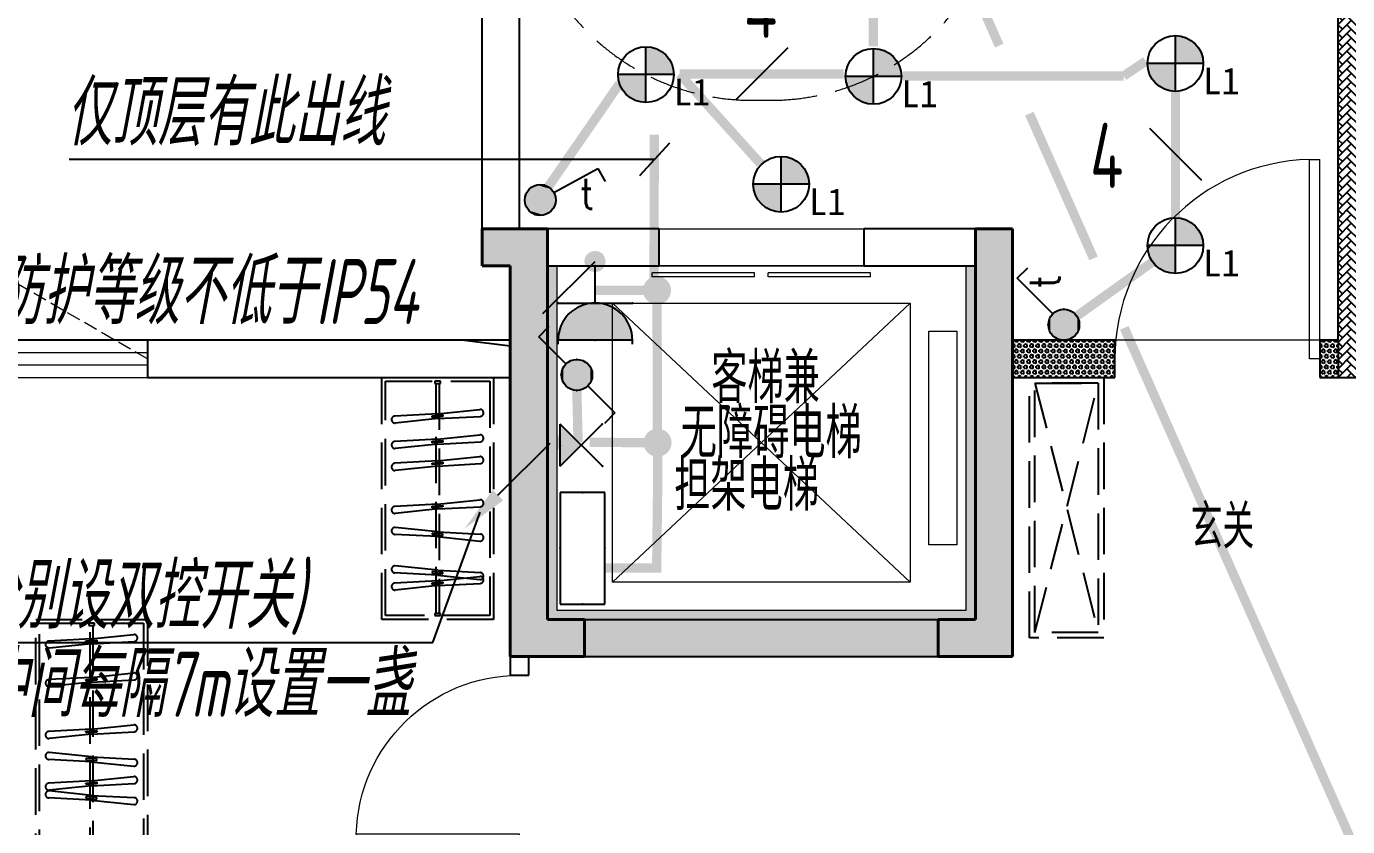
# Model space of a CAD drawing. Extents: x 3753737 to 4713801, y -857380 to 24339.
# Drawn here: x 4049463 to 4056563, y -793450 to -789149 of the extents above; entities that cross this region are included whole.
import ezdxf
from ezdxf.enums import TextEntityAlignment as Align

# ---------------------------------------------------------------- set-up
doc = ezdxf.new("R2010")
doc.units = 0
doc.header["$LTSCALE"] = 1000
doc.header["$MEASUREMENT"] = 0
doc.linetypes.add('A户型$0$DASH', pattern=[0.35, 0.25, -0.1])
doc.linetypes.add('DASH', pattern=[0.35, 0.25, -0.1])
doc.layers.get('0').update_dxf_attribs({"linetype": 'CONTINUOUS'})
for name, color, linetype in [('!!电气', 1, 'CONTINUOUS'), ('5fur', 175, 'CONTINUOUS'), ('A-标注', 1, 'CONTINUOUS'), ('DIM-照明', 7, 'CONTINUOUS'), ('E-天花灯具', 92, 'CONTINUOUS'), ('EQUIP-插座', 3, 'CONTINUOUS'), ('EQUIP-照明', 3, 'CONTINUOUS'), ('EQUIP-箱柜', 3, 'CONTINUOUS'), ('LWIRE', 4, 'CONTINUOUS'), ('TEL_TEXT', 7, 'CONTINUOUS'), ('WALL', 252, 'CONTINUOUS'), ('WIRE-动力', 7, 'CONTINUOUS'), ('WIRE-照明', 2, 'CONTINUOUS'), ('保温', 6, 'CONTINUOUS')]:
    doc.layers.add(name, color=color, linetype=linetype)
for name, color, linetype, lineweight in [('3.5方案汇报，与郭总、侯月琴确定户型_t8$0$STAIR', 2, 'CONTINUOUS', 18), ('COLUMN', 252, 'CONTINUOUS', 40), ('PUB_HATCH', 8, 'CONTINUOUS', 9), ('PUB_TEXT', 7, 'CONTINUOUS', 20), ('STAIR', 252, 'CONTINUOUS', 20), ('WINDOW', 146, 'CONTINUOUS', 20), ('填充', 251, 'CONTINUOUS', 5)]:
    doc.layers.add(name, color=color, linetype=linetype, lineweight=lineweight)
doc.styles.add('_TCH_LABEL', font='COMPLEX', dxfattribs={"bigfont": 'GBCBIG'})
doc.styles.add('_TEL_DIM', font='SIMPLEX', dxfattribs={"width": 0.8, "height": 3.5, "bigfont": 'HZTXT'})
doc.styles.add('HZTXT', font='gbeitc.shx', dxfattribs={"width": 0.8, "height": 400, "bigfont": 'hztxt.shx'})
doc.styles.get("Standard").update_dxf_attribs({"font": 'gbenor.shx', "bigfont": 'gbcbig.shx'})
doc.styles.add('黑体', font='simhei.ttf')
pattern_1 = [(90, (0, 0), (-16.49778, 1e-15), [9.525, -19.05]), (210, (0, 0), (8.24889, -14.2874966), [9.525, -19.05]), (150, (6e-16, 9.525), (-8.24889, -14.2874966), [9.525, -19.05])]

# ---------------------------------------------------------------- blocks, each defined once
blk = doc.blocks.new('dfgdfgsf')
at = {"layer": '5fur', "color": 252, "linetype": 'A户型$0$DASH'}
for p, q in [((2086566.6, -1251032.2), (2086536.6, -1251032.2)), ((2086536.6, -1251032.2), (2086536.6, -1251044.2)), ((2086536.6, -1251044.2), (2086566.6, -1251044.2)), ((2086559.1, -1251044.2), (2086559.1, -1252280.2)), ((2086566.6, -1251044.2), (2086566.6, -1251032.2)), ((2086550, -1251207.2), (2086321.1, -1251219.5)), ((2086550, -1251207.2), (2086778, -1251183.4)), ((2086552.1, -1251233.2), (2086781, -1251221)), ((2086552.1, -1251233.2), (2086324, -1251257)), ((2086550, -1251343.9), (2086321.1, -1251356.2)), ((2086552.1, -1251369.9), (2086324, -1251393.8)), ((2086550, -1251343.9), (2086777.6, -1251320.2)), ((2086552.1, -1251369.9), (2086781, -1251357.7)), ((2086550, -1251460.9), (2086778, -1251437.1)), ((2086550, -1251460.9), (2086321.1, -1251473.2)), ((2086552.1, -1251488.9), (2086324, -1251512.8)), ((2086552.3, -1251488.9), (2086781, -1251474.7)), ((2086550, -1251692.8), (2086321.1, -1251705.1)), ((2086552, -1251718.8), (2086323.9, -1251742.7)), ((2086550, -1251692.8), (2086778, -1251669)), ((2086552.1, -1251718.8), (2086781, -1251706.6)), ((2086550, -1251867.5), (2086321.1, -1251855.3)), ((2086552.1, -1251841.5), (2086324, -1251817.7)), ((2086550, -1251867.5), (2086778, -1251891.4)), ((2086552.1, -1251841.5), (2086781, -1251853.8)), ((2086550, -1252074.4), (2086321.1, -1252062.1)), ((2086552.1, -1252048.4), (2086324, -1252024.5)), ((2086550, -1252074.4), (2086778, -1252098.2)), ((2086550, -1252104.9), (2086778, -1252081.1)), ((2086552.1, -1252048.4), (2086781, -1252060.6)), ((2086550, -1252104.9), (2086321.1, -1252117.2)), ((2086552.1, -1252130.9), (2086324, -1252154.8)), ((2086552.1, -1252130.9), (2086781, -1252118.7)), ((2086566.6, -1252280.2), (2086536.6, -1252280.2)), ((2086536.6, -1252280.2), (2086536.6, -1252292.2)), ((2086536.6, -1252292.2), (2086566.6, -1252292.2)), ((2086566.6, -1252292.2), (2086566.6, -1252280.2)), ((2084706.6, -1252332.2), (2084676.6, -1252332.2)), ((2084676.6, -1252332.2), (2084676.6, -1252344.2)), ((2084676.6, -1252344.2), (2084706.6, -1252344.2)), ((2084699.1, -1252344.2), (2084699.1, -1254380.2)), ((2084706.6, -1252344.2), (2084706.6, -1252332.2)), ((2084690, -1252416.9), (2084461.1, -1252429.1)), ((2084690, -1252416.9), (2084918.1, -1252393.1)), ((2084692.1, -1252442.9), (2084921, -1252430.7)), ((2084692.1, -1252442.9), (2084464, -1252466.7)), ((2084690, -1252623.7), (2084461.1, -1252636)), ((2084692.1, -1252649.7), (2084464, -1252673.6)), ((2084690, -1252623.7), (2084918.1, -1252599.9)), ((2084692.1, -1252649.7), (2084921, -1252637.5)), ((2084690, -1252902.5), (2084461.1, -1252914.8)), ((2084692, -1252928.5), (2084463.9, -1252952.3)), ((2084690, -1252902.5), (2084918.1, -1252878.7)), ((2084692.1, -1252928.5), (2084921, -1252916.3)), ((2084690, -1253077.2), (2084461.1, -1253065)), ((2084692.1, -1253051.2), (2084464, -1253027.4)), ((2084692.1, -1253051.2), (2084921, -1253063.5)), ((2084690, -1253077.2), (2084918.1, -1253101.1)), ((2084690, -1253180.6), (2084461.1, -1253192.8)), ((2084692.1, -1253206.6), (2084464, -1253230.4)), ((2084690, -1253180.6), (2084918.1, -1253156.8)), ((2084692.1, -1253206.6), (2084921, -1253194.4)), ((2084690, -1253284.1), (2084461.1, -1253271.8)), ((2084692.1, -1253258.1), (2084464, -1253234.2)), ((2084690, -1253284.1), (2084918.1, -1253307.9)), ((2084692.1, -1253258.1), (2084921, -1253270.3))]:
    blk.add_line(p, q, dxfattribs=at)
for points in [[(2086851.6, -1252312.2), (2086251.6, -1252312.2), (2086251.6, -1251012.2), (2086851.6, -1251012.2)], [(2089731.6, -1252412.2), (2089731.6, -1251012.2), (2090131.6, -1251012.2), (2090131.6, -1252412.2)], [(2086831.6, -1252292.2), (2086271.6, -1252292.2), (2086271.6, -1251032.2), (2086831.6, -1251032.2)], [(2089761.6, -1252382.2), (2089761.6, -1251042.2), (2090101.6, -1251042.2), (2090101.6, -1252382.2)], [(2086580, -1251222.3), (2086522.1, -1251226.9), (2086521.4, -1251218.2), (2086579.3, -1251213.6)], [(2086580, -1251359), (2086522.1, -1251363.6), (2086521.4, -1251354.9), (2086579.3, -1251350.4)], [(2086580, -1251476), (2086522.1, -1251480.6), (2086521.4, -1251471.9), (2086579.3, -1251467.4)], [(2086580, -1251707.9), (2086522.1, -1251712.5), (2086521.4, -1251703.8), (2086579.3, -1251699.2)], [(2086580, -1251852.5), (2086522.1, -1251847.9), (2086521.4, -1251856.6), (2086579.3, -1251861.1)], [(2086580, -1252059.3), (2086522.1, -1252054.7), (2086521.4, -1252063.4), (2086579.3, -1252068)], [(2086580, -1252120), (2086522.1, -1252124.6), (2086521.4, -1252115.9), (2086579.3, -1252111.4)], [(2084991.6, -1254412.2), (2084391.6, -1254412.2), (2084391.6, -1252312.2), (2084991.6, -1252312.2)], [(2084971.6, -1254392.2), (2084411.6, -1254392.2), (2084411.6, -1252332.2), (2084971.6, -1252332.2)], [(2084720, -1252432), (2084662.1, -1252436.6), (2084661.5, -1252427.9), (2084719.3, -1252423.3)], [(2084720, -1252638.8), (2084662.1, -1252643.4), (2084661.5, -1252634.7), (2084719.3, -1252630.1)], [(2084720, -1252917.6), (2084662.1, -1252922.2), (2084661.5, -1252913.5), (2084719.3, -1252908.9)], [(2084720, -1253062.1), (2084662.1, -1253057.6), (2084661.5, -1253066.2), (2084719.3, -1253070.8)], [(2084720, -1253195.7), (2084662.1, -1253200.3), (2084661.5, -1253191.6), (2084719.3, -1253187)], [(2084720, -1253269), (2084662.1, -1253264.4), (2084661.5, -1253273.1), (2084719.3, -1253277.6)]]:
    blk.add_lwpolyline(points, close=True, dxfattribs=at)
for points in [[(2086544.1, -1252280.2), (2086544.1, -1251044.2)], [(2089761.6, -1252382.2), (2090101.6, -1251042.2), (2089761.6, -1251042.2), (2090101.6, -1252382.2)], [(2084684.1, -1254380.2), (2084684.1, -1252344.2)]]:
    blk.add_lwpolyline(points, dxfattribs=at)
for centre, radius, start, end in [((2086322.5, -1251238.2), 18.8, 94.51246, 274.51246), ((2086779.5, -1251202.2), 18.8, 274.51246, 94.51246), ((2086322.5, -1251375), 18.8, 94.51246, 274.51246), ((2086779.5, -1251338.9), 18.8, 274.51246, 94.51246), ((2086779.5, -1251455.9), 18.8, 274.51246, 94.51246), ((2086323.5, -1251492.9), 19.9, 97.25134, 271.62727), ((2086322.4, -1251723.9), 18.8, 94.51246, 274.51246), ((2086779.5, -1251687.8), 18.8, 274.51246, 94.51246), ((2086322.5, -1251836.5), 18.8, 85.48754, 265.48754), ((2086779.5, -1251872.6), 18.8, 265.48754, 85.48754), ((2086322.5, -1252043.3), 18.8, 85.48754, 265.48754), ((2086779.5, -1252079.4), 18.8, 265.48754, 85.48754), ((2086779.5, -1252099.9), 18.8, 274.51246, 94.51246), ((2086322.5, -1252136), 18.8, 94.51246, 274.51246), ((2084462.6, -1252447.9), 18.8, 94.51246, 274.51246), ((2084919.5, -1252411.9), 18.8, 274.51246, 94.51246), ((2084462.6, -1252654.8), 18.8, 94.51246, 274.51246), ((2084919.5, -1252618.7), 18.8, 274.51246, 94.51246), ((2084462.5, -1252933.6), 18.8, 94.51246, 274.51246), ((2084919.5, -1252897.5), 18.8, 274.51246, 94.51246), ((2084462.6, -1253046.2), 18.8, 85.48754, 265.48754), ((2084919.5, -1253082.3), 18.8, 265.48754, 85.48754), ((2084462.6, -1253211.6), 18.8, 94.51246, 274.51246), ((2084919.5, -1253175.6), 18.8, 274.51246, 94.51246), ((2084462.6, -1253253), 18.8, 85.48754, 265.48754), ((2084919.5, -1253289.1), 18.8, 265.48754, 85.48754)]:
    blk.add_arc(centre, radius, start, end, dxfattribs=at)
blk = doc.blocks.new('GDGDGRD')
at = {"layer": 'PUB_HATCH'}
for points in [[(431966.6, 293615.4), (431616.6, 293615.4), (431616.6, 293415.4), (431766.6, 293415.4), (431766.6, 291315.4), (432166.6, 291315.4), (432166.6, 291515.4), (431966.6, 291515.4)], [(434266.6, 293615.4), (434266.6, 291515.4), (434066.6, 291515.4), (434066.6, 291315.4), (434466.6, 291315.4), (434466.6, 293415.4), (434466.6, 293415.4), (434466.6, 293615.4)]]:
    blk.add_hatch(color=256, dxfattribs=at).paths.add_polyline_path(points)
at = {"layer": 'COLUMN', "color": 252}
for p, q in [((431966.6, 293615.4), (431616.6, 293615.4)), ((431616.6, 293615.4), (431616.6, 293415.4)), ((431966.6, 291515.4), (431966.6, 293615.4)), ((434266.6, 293615.4), (434266.6, 291515.4)), ((434466.6, 293615.4), (434266.6, 293615.4)), ((434466.6, 293415.4), (434466.6, 293615.4)), ((431616.6, 293415.4), (431766.6, 293415.4)), ((431766.6, 293415.4), (431766.6, 291315.4)), ((434466.6, 291315.4), (434466.6, 293415.4)), ((434466.6, 293415.4), (434466.6, 293415.4)), ((432166.6, 291515.4), (431966.6, 291515.4)), ((432166.6, 291315.4), (432166.6, 291515.4)), ((434266.6, 291515.4), (434066.6, 291515.4)), ((434066.6, 291515.4), (434066.6, 291315.4)), ((431766.6, 291315.4), (432166.6, 291315.4)), ((434066.6, 291315.4), (434466.6, 291315.4))]:
    blk.add_line(p, q, dxfattribs=at)
blk = doc.blocks.new('VXVXVXDVXDVXVDX')
at = {"layer": '保温', "linetype": 'ByBlock', "ltscale": 10}
h = blk.add_hatch(dxfattribs=at)
h.set_pattern_fill('AR-HBONE', color=251, scale=55)
h.set_pattern_definition([(45, (0, 0), (0, 47.4157523), [100.584, -33.528]), (135, (23.708, 23.708), (3e-15, 47.4157523), [100.584, -33.528])])
h.paths.add_polyline_path([(436416.6, 294915.4), (436216.6, 294915.4), (436216.6, 292815.4), (436416.6, 292815.2)])
at = {"layer": '保温', "linetype": 'Continuous', "ltscale": 10}
h = blk.add_hatch(dxfattribs=at)
h.set_pattern_fill('HEX', color=251, scale=10, angle=90, style=0)
h.set_pattern_definition(pattern_1)
h.paths.add_polyline_path([(435016.6, 292815.4), (435016.6, 293015.4), (434466.6, 293015.4), (434466.6, 292815.4)])
h = blk.add_hatch(dxfattribs=at)
h.set_pattern_fill('HEX', color=251, scale=10, angle=90, style=0)
h.set_pattern_definition(pattern_1)
h.paths.add_polyline_path([(436216.6, 292815.4), (436216.6, 293015.4), (436116.6, 293015.4), (436116.6, 292815.4)])
h = blk.add_hatch(dxfattribs=at)
h.set_pattern_fill('HEX', color=251, scale=10, angle=90, style=0)
h.set_pattern_definition(pattern_1)
h.paths.add_polyline_path([(434066.6, 291315.4), (434066.6, 291515.4), (432166.6, 291515.4), (432166.6, 291315.4)])
at = {"layer": '保温', "color": 251, "linetype": 'ByBlock', "ltscale": 10}
blk.add_line((436216.6, 293015.4), (436216.6, 292815.4), dxfattribs=at)
blk = doc.blocks.new('$DorLib2D$00000001')
for p, q in [((0.45, 0.975), (0.5, 0.975)), ((0.45, 0), (0.45, 0.975)), ((0.5, 0), (0.5, 0.975)), ((0.5, 0), (0.45, 0))]:
    blk.add_line(p, q)
at = {"lineweight": 13}
blk.add_arc((0.475, 0), 0.975, 91.46928, 180, dxfattribs=at)
blk = doc.blocks.new('$DORLIB2D$00000127')
at = {"color": 0}
for points in [[(-0.5333, 0.7949), (-0.5333, 0.6904)], [(-0.0333, 0.7949), (-0.5333, 0.7949)], [(-0.0333, 0.7949), (-0.0333, 0.6904)], [(0.5333, 0.7949), (0.0333, 0.7949)], [(0.0333, 0.7949), (0.0333, 0.6904)], [(0.5333, 0.7949), (0.5333, 0.6904)], [(-0.0333, 0.6904), (-0.5333, 0.6904)], [(0.5333, 0.6904), (0.0333, 0.6904)], [(0.5, 0.5), (-0.5, 0.5)]]:
    blk.add_lwpolyline(points, dxfattribs=at)
blk = doc.blocks.new('$WINLIB2D$00000001')
at = {"color": 0}
for points in [[(-0.5, 0.5), (-0.5, -0.5)], [(-0.5, 0.5), (0.5, 0.5)], [(0.5, -0.5), (0.5, 0.5)], [(0.5, 0.1667), (-0.5, 0.1667)], [(0.5, -0.1667), (-0.5, -0.1667)], [(-0.5, -0.5), (0.5, -0.5)]]:
    blk.add_lwpolyline(points, dxfattribs=at)
blk = doc.blocks.new('A$C100F5A36')
at = {"layer": '填充'}
h = blk.add_hatch(dxfattribs=at)
h.set_pattern_fill('隔热材料02', color=252, scale=100, style=0)
h.set_pattern_definition([(0, (-1149905.93, -622721.03), (0, 50), []), (0, (-1149905.93, -622704.364), (0, 50), []), (270, (-1149862.19, -622695.733), (50, -9e-15), [5.01775, -44.98225]), (270, (-1149899.65, -622695.733), (50, -9e-15), [5.01775, -44.98225]), (90, (-1149874.137, -622729.66), (-50, 3e-15), [5.01775, -44.98225]), (90, (-1149887.7, -622729.66), (-50, 3e-15), [5.01775, -44.98225]), (180, (-1149855.907, -622737.697), (-6e-15, -50), [50.02425, 0.02425]), (135, (-1149869.864, -622735.19), (3e-15, 49.99987405), [4.268, -66.44275]), (116.56505, (-1149822.882, -622732.17), (0.00011283, 49.99993342), [2.805, -108.9985]), (116.56505, (-1149872.882, -622732.17), (0.00011283, 49.99993342), [2.805, -108.9985]), (153.43495, (-1149814.847, -622737.697), (-0.0001128, 49.9999334), [5.61, -106.1935]), (153.43495, (-1149864.847, -622737.697), (-0.0001128, 49.9999334), [5.61, -106.1935]), (63.43495, (-1149824.137, -622724.644), (-0.00011283, 49.99993342), [26.714, -85.0895]), (63.43495, (-1149874.137, -622724.644), (-0.00011283, 49.99993342), [26.714, -85.0895]), (116.56505, (-1149812.19, -622695.733), (0.00011283, 49.99993342), [2.805, -108.9985]), (116.56505, (-1149862.19, -622695.733), (0.00011283, 49.99993342), [2.805, -108.9985]), (135, (-1149863.444, -622693.224), (3e-15, 49.99987405), [4.268, -66.44275]), (153.43495, (-1149816.462, -622690.206), (-0.0001128, 49.9999334), [5.61, -106.1935]), (153.43495, (-1149866.462, -622690.206), (-0.0001128, 49.9999334), [5.61, -106.1935]), (45, (-1149898.394, -622693.224), (0, 49.99987405), [4.268, -66.44275]), (63.43495, (-1149849.649, -622695.733), (-0.00011283, 49.99993342), [2.805, -108.9985]), (63.43495, (-1149899.649, -622695.733), (-0.00011283, 49.99993342), [2.805, -108.9985]), (26.56505, (-1149845.376, -622690.206), (0.0001128, 49.9999334), [5.61, -106.1935]), (26.56505, (-1149895.376, -622690.206), (0.0001128, 49.9999334), [5.61, -106.1935]), (116.56505, (-1149837.702, -622724.644), (0.00011283, 49.99993342), [26.714, -85.0895]), (116.56505, (-1149887.702, -622724.644), (0.00011283, 49.99993342), [26.714, -85.0895]), (45, (-1149891.974, -622735.19), (0, 49.99987405), [4.268, -66.44275]), (63.43495, (-1149838.956, -622732.17), (-0.00011283, 49.99993342), [2.805, -108.9985]), (63.43495, (-1149888.956, -622732.17), (-0.00011283, 49.99993342), [2.805, -108.9985]), (26.56505, (-1149846.99, -622737.697), (0.0001128, 49.9999334), [5.61, -106.1935]), (26.56505, (-1149896.99, -622737.697), (0.0001128, 49.9999334), [5.61, -106.1935])])
h.paths.add_polyline_path([(25402.5, -12082.4), (25452.5, -12082.4), (25452.5, -13982.4), (23152.5, -13982.4), (23152.5, -12082.4), (23202.5, -12082.4), (23202.5, -13932.4), (25402.5, -13932.4)])
at = {"layer": '3.5方案汇报，与郭总、侯月琴确定户型_t8$0$STAIR', "color": 252}
for p, q in [((25102.5, -12282.4), (23502.5, -13782.4)), ((23502.5, -12282.4), (25102.5, -13782.4))]:
    blk.add_line(p, q, dxfattribs=at)
for points in [[(23502.5, -13782.4), (23502.5, -12282.4), (25102.5, -12282.4), (25102.5, -13782.4)], [(25202.5, -13582.4), (25202.5, -12432.4), (25352.5, -12432.4), (25352.5, -13582.4)]]:
    blk.add_lwpolyline(points, close=True, dxfattribs=at)
at = {"layer": 'STAIR', "color": 252, "linetype": 'DASH'}
blk.add_lwpolyline([(23002.5, -9942.4, 0.414214), (24252.5, -11192.4), (24352.5, -11192.4, 0.414214), (25602.5, -9942.4)], format="xyb", dxfattribs=at)
at = {"layer": 'WALL', "color": 252}
for p, q in [((23002.5, -11882.4), (23002.5, -7982.4)), ((22802.5, -12082.4), (22802.5, -8082.4)), ((27402.5, -12482.4), (27402.5, -10482.4)), ((23002.5, -11882.4), (23052.5, -11882.4)), ((23752.5, -11882.4), (23052.5, -11882.4)), ((23752.5, -12082.4), (23752.5, -11882.4)), ((25652.5, -11882.4), (24852.5, -11882.4)), ((24852.5, -11882.4), (24852.5, -12082.4)), ((25652.5, -11882.4), (25652.5, -12482.4)), ((22802.5, -12082.4), (22952.5, -12082.4)), ((22952.5, -12482.4), (22952.5, -12082.4)), ((23152.5, -12082.4), (23752.5, -12082.4)), ((23152.5, -12582.4), (23152.5, -12082.4)), ((24852.5, -12082.4), (25452.5, -12082.4)), ((25452.5, -12082.4), (25452.5, -12582.4)), ((22952.5, -12482.4), (21002.5, -12482.4)), ((21002.5, -12482.4), (21002.5, -12682.4)), ((26202.5, -12482.4), (25652.5, -12482.4)), ((26202.5, -12682.4), (26202.5, -12482.4)), ((27402.5, -12482.4), (27302.5, -12482.4)), ((27302.5, -12482.4), (27302.5, -12682.4)), ((23152.5, -13982.4), (23152.5, -12582.4)), ((25452.5, -12582.4), (25452.5, -13982.4)), ((21002.5, -12682.4), (22952.5, -12682.4)), ((22952.5, -14082.4), (22952.5, -12682.4)), ((25652.5, -12682.4), (26202.5, -12682.4)), ((25652.5, -12682.4), (25652.5, -14182.4)), ((27302.5, -12682.4), (27502.5, -12682.4)), ((23152.5, -13982.4), (25452.5, -13982.4)), ((22952.4, -14082.4), (22952.4, -14282.4)), ((23052.4, -14182.4), (25652.5, -14182.4)), ((23052.4, -14282.4), (23052.4, -14182.4)), ((22952.4, -14282.4), (23052.4, -14282.4))]:
    blk.add_line(p, q, dxfattribs=at)
at = {"layer": 'WINDOW', "color": 252}
for p, q in [((23752.5, -11882.4), (24852.5, -11882.4)), ((23752.5, -12082.4), (24852.5, -12082.4)), ((27302.5, -12482.4), (26202.5, -12482.4))]:
    blk.add_line(p, q, dxfattribs=at)
at = {"layer": 'WINDOW', "color": 252, "linetype": 'DASH', "ltscale": 0.3}
blk.add_lwpolyline([(21002.5, -12582.4), (20309.6, -12182.4, 0.131652), (20202.5, -12582.4)], format="xyb", dxfattribs=at)
at = {"layer": '填充', "color": 252}
blk.add_lwpolyline([(25402.5, -12082.4), (25452.5, -12082.4), (25452.5, -13982.4), (23152.5, -13982.4), (23152.5, -12082.4), (23202.5, -12082.4), (23202.5, -13932.4), (25402.5, -13932.4)], close=True, dxfattribs=at)
at = {"color": 252}
for name in ['GDGDGRD', 'VXVXVXDVXDVXVDX']:
    blk.add_blockref(name, (-408814.1, -305497.8), dxfattribs=at)
at = {"layer": 'WINDOW', "color": 252}
for name, p, xscale, yscale, zscale, rotation in [('$DorLib2D$00000001', (26752.5, -12582.4), -1100, -1100, -1100, 179.9999999993912), ('$WINLIB2D$00000001', (19802.5, -12582.4), 2400, -200, 2400, 1.267179831401196e-08), ('$DorLib2D$00000001', (23002.4, -14732.4), -900, 900, -900, 89.99999999296047)]:
    blk.add_blockref(name, p, dxfattribs=dict(at, xscale=xscale, yscale=yscale, zscale=zscale, rotation=rotation))
at = {"layer": 'WINDOW', "color": 252, "xscale": 1100, "yscale": -200, "zscale": 1100}
blk.add_blockref('$DORLIB2D$00000127', (24302.5, -11982.4), dxfattribs=at)
at = {"layer": 'WINDOW', "color": 252}
blk.add_blockref('dfgdfgsf', (-2063989.1, 1238329.8), dxfattribs=at)
at = {"layer": 'PUB_TEXT', "color": 252}
for s, height, p in [('客梯兼', 270.07, (24033.3, -12820.3)), ('无障碍电梯', 270.07, (23868.8, -13116.1)), ('担架电梯', 270.07, (23834.3, -13397.6)), ('玄关', 236.31, (26610.3, -13601.8))]:
    blk.add_text(s, height=height, dxfattribs=at).set_placement(p)
blk = doc.blocks.new('$equip$00001413')
for p, q in [((0.75, 0.6), (-0.75, 0.6)), ((-0.75, 0.6), (-0.75, 0)), ((0.75, 0), (0.75, 0.6)), ((-0.75, 0), (0.75, 0))]:
    blk.add_line(p, q)
for p in [(0, 0.6), (-0.75, 0.3), (0.75, 0.3), (0, 0)]:
    blk.add_point(p)
at = {"style": '_TCH_LABEL', "flags": 9}
blk.add_attdef('A', (0, 0), '', height=0.00002, dxfattribs=at)
blk = doc.blocks.new('$equip$00001154')
for p, q in [((0, 0.283), (0, -0.283)), ((0, 0.283), (0.566, -0.283)), ((0.566, 0.283), (0, -0.283))]:
    blk.add_line(p, q)
for p in [(0.566, 0.283), (0, 0.004), (0.283, 0), (0.566, -0.283)]:
    blk.add_point(p)
blk.add_solid([(0, -0.283), (0.283, 0), (0, 0.283)])
at = {"layer": 'TEL_TEXT', "style": '_TEL_DIM', "flags": 1}
blk.add_attdef('A', text='', height=0.00002, dxfattribs=at).set_placement((0, 0), align=Align.MIDDLE_CENTER)
blk = doc.blocks.new('$equip$00001208')
for p, q in [((0.147, 0.356), (0.512, 0.72)), ((0.512, 0.72), (0.653, 0.579)), ((-0.147, 0.061), (-0.512, -0.304)), ((-0.512, -0.304), (-0.653, -0.162))]:
    blk.add_line(p, q)
blk.add_circle((0, 0.208), 0.208)
for points in [[(-0.104, 0.389), (0.104, 0.389), (-0.18, 0.312), (0.18, 0.312)], [(0, 0.417), (0, 0.417), (-0.104, 0.389), (0.104, 0.389)], [(-0.18, 0.312), (0.18, 0.312), (-0.208, 0.208), (0.208, 0.208)], [(-0.18, 0.104), (0.18, 0.104), (-0.208, 0.208), (0.208, 0.208)], [(-0.104, 0.028), (0.104, 0.028), (-0.18, 0.104), (0.18, 0.104)], [(0, 0), (0, 0), (-0.104, 0.028), (0.104, 0.028)]]:
    blk.add_solid(points)
at = {"layer": 'EQUIP-照明'}
for p in [(0, 0.417), (-0.208, 0.208), (0.208, 0.208), (0, 0)]:
    blk.add_point(p, dxfattribs=at)
at = {"layer": 'EQUIP-照明', "flags": 9}
blk.add_attdef('A', (0, 0), '', height=0.00002, dxfattribs=at)
blk = doc.blocks.new('$TelecSys$00000080')
for p, q in [((-0.7, -0.7), (0, 0)), ((0.104, 0.104), (0.104, 0.104)), ((-0.104, -0.104), (-0.104, -0.104))]:
    blk.add_line(p, q)
at = {"const_width": 0.142}
blk.add_lwpolyline([(0.071, 0, 1), (-0.071, 0, 1)], format="xyb", close=True, dxfattribs=at)
blk.add_solid([(-0.63, -0.77), (-0.77, -0.63), (-1.15, -1.15)])
at = {"width": 0.8, "flags": 9}
blk.add_attdef('A', (0, 0), '', height=0.00002, rotation=180, dxfattribs=at)
blk = doc.blocks.new('$equip$00001237')
for p, q in [((-0.5, 1.05), (-0.5, 1)), ((-0.5, 1), (0.5, 1)), ((0.5, 1.05), (0.5, 1)), ((0.5, 0.5), (-0.5, 0.5)), ((0, 0.5), (0, 0))]:
    blk.add_line(p, q)
blk.add_arc((0, 1), 0.5, 180, 0)
for p in [(0, 1), (-0.5, 0.5), (0.5, 0.5), (0, 0)]:
    blk.add_point(p)
for points in [[(0.433, 0.75), (-0.433, 0.75), (0.5, 1), (-0.5, 1)], [(0.25, 0.567), (-0.25, 0.567), (0.433, 0.75), (-0.433, 0.75)], [(0, 0.5), (0, 0.5), (0.25, 0.567), (-0.25, 0.567)]]:
    blk.add_solid(points)
at = {"flags": 9}
blk.add_attdef('A', (0, 0), '', height=0.00002, dxfattribs=at)
blk = doc.blocks.new('DFADS')
at = {"layer": 'A-标注'}
h = blk.add_hatch(color=251, dxfattribs=at)
h.paths.add_polyline_path([(3405.6, 358.33), (3411.6, 358.33, 0.414214), (3405.6, 364.33)])
h.paths.add_polyline_path([(3399.6, 358.33, 0.414214), (3405.6, 352.33), (3405.6, 358.33)])
at = {"layer": 'A-标注', "color": 92}
for p, q in [((3405.6, 352.33), (3405.6, 364.33)), ((3411.6, 358.33), (3399.6, 358.33))]:
    blk.add_line(p, q, dxfattribs=at)
blk.add_circle((3405.6, 358.33), 6, dxfattribs=at)
at = {"layer": 'A-标注', "color": 3, "style": '黑体'}
blk.add_text('L1', height=5.76, dxfattribs=at).set_placement((3411.58, 351.7))
blk = doc.blocks.new('$equip$00001822')
for p, q in [((0.147, 0.356), (0.625, 0.833)), ((0.625, 0.833), (0.766, 0.692))]:
    blk.add_line(p, q)
blk.add_circle((0, 0.208), 0.208)
for p in [(0, 0.417), (-0.208, 0.208), (0.208, 0.208), (-0.015, 0.001)]:
    blk.add_point(p)
for points in [[(-0.104, 0.389), (0.104, 0.389), (-0.18, 0.313), (0.18, 0.313)], [(0, 0.417), (0, 0.417), (-0.104, 0.389), (0.104, 0.389)], [(-0.18, 0.313), (0.18, 0.313), (-0.208, 0.208), (0.208, 0.208)], [(-0.18, 0.104), (0.18, 0.104), (-0.208, 0.208), (0.208, 0.208)], [(-0.104, 0.028), (0.104, 0.028), (-0.18, 0.104), (0.18, 0.104)], [(0, 0), (0, 0), (-0.104, 0.028), (0.104, 0.028)]]:
    blk.add_solid(points)
at = {"color": 7, "style": '_TEL_DIM'}
blk.add_attdef('$TEXT$', text='', height=0.4, dxfattribs=at).set_placement((0.581, 0.465), align=Align.MIDDLE_CENTER)
at = {"color": 7, "style": '_TEL_DIM', "flags": 1}
blk.add_attdef('A', text='', height=0.00002, dxfattribs=at).set_placement((0, 0), align=Align.MIDDLE_CENTER)
blk = doc.blocks.new('$TelecSys$00000095')
blk.add_line((0.4, 0.4), (-0.4, -0.4))
at = {"width": 0.8}
blk.add_attdef('N', text='', height=1, dxfattribs=at).set_placement((-0.017, 1.056), align=Align.MIDDLE)

msp = doc.modelspace()

# ---------------------------------------------------------------- block references
at = {"layer": '!!电气'}
msp.add_blockref('A$C100F5A36', (4029111, -778353.6), dxfattribs=at)

# ---------------------------------------------------------------- next in the draw order: hatches: boundary and pattern name
h = msp.add_hatch(color=0, dxfattribs=at)
edge = h.paths.add_edge_path()
edge.add_arc((4052851.9, -790567.5), 75.5, -89.96552, 270.03448)
h = msp.add_hatch(color=0, dxfattribs=at)
edge = h.paths.add_edge_path()
edge.add_arc((4052855.1, -791386.2), 75.5, -89.96552, 270.03448)

# ---------------------------------------------------------------- next in the draw order: linework, layer by layer
for p, q in [((4052919.5, -789775.7), (4052758, -789952.1)), ((4052838.8, -789863.9), (4049693.5, -789863.9)), ((4051817.4, -790836), (4046032.3, -790836)), ((4051817.4, -790836), (4052063.4, -790866.5)), ((4051647, -792459.9), (4051901.1, -791760)), ((4046390.4, -792459.9), (4051647, -792459.9))]:
    msp.add_line(p, q, dxfattribs=at)
at = {"layer": 'WIRE-动力', "color": 6, "const_width": 50}
for points in [[(4054245.9, -785537.1), (4054496.7, -785537.1), (4054496.7, -788812.3), (4054691.3, -789251.7)], [(4054853.6, -789618.1), (4055198.1, -790395.7)], [(4052837.2, -789731.4), (4052836.8, -790568.8)], [(4052520.3, -790567.7), (4052851.9, -790567.5), (4052856, -791608.2)], [(4055363.5, -790769.2), (4056713.4, -793816.7)], [(4052428.1, -791382.4), (4052421.4, -791105.2)], [(4052489.9, -791384.6), (4052855.1, -791386.2)], [(4052572.2, -792060.1), (4052850.4, -792059.9), (4052855.8, -791608.2)]]:
    msp.add_lwpolyline(points, dxfattribs=at)
at = {"layer": 'WIRE-照明', "color": 2, "linetype": 'Continuous', "const_width": 50}
for points in [[(4054014.7, -789255.8), (4054014.7, -785664.3)], [(4055359.7, -789415.8), (4055478.7, -789335.8)], [(4052266.4, -790013.1), (4052651, -789456.6)], [(4052973.7, -789404.9), (4053855.3, -789404.9)], [(4052973.7, -789404.9), (4053414.2, -789892.9)], [(4054174.7, -789415.8), (4055359.7, -789415.8)], [(4055638.7, -790175.8), (4055638.7, -789495.8)], [(4055074.4, -790730), (4055515.9, -790414.4)]]:
    msp.add_lwpolyline(points, dxfattribs=at)

# ---------------------------------------------------------------- next in the draw order: block references
at = {"layer": 'DIM-照明', "color": 2}
ref = msp.add_blockref('$TelecSys$00000095', (4053414.5, -789404.9), dxfattribs=dict(at, xscale=350, yscale=350, zscale=350))
ref.add_attrib('N', '4', dxfattribs={"layer": '0', "color": 7, "height": 350, "width": 0.8}).set_placement((4053408.4, -789035.5), align=Align.MIDDLE)
ref = msp.add_blockref('$TelecSys$00000095', (4055638.7, -789835.8), dxfattribs=dict(at, xscale=350, yscale=350, zscale=350, rotation=90))
ref.add_attrib('N', '4', dxfattribs={"layer": '0', "color": 7, "height": 350, "width": 0.8}).set_placement((4055269.2, -789841.9), align=Align.MIDDLE)
at = {"layer": 'E-天花灯具', "xscale": 25.0000479811577, "yscale": 25.0000479811577, "zscale": 25.0000479811577}
for p in [(3970497.7, -798306.5), (3967652.8, -798366.4), (3968875.2, -798375.7), (3968379, -798955.6), (3970497.7, -799285.4)]:
    msp.add_blockref('DFADS', p, dxfattribs=at)
at = {"layer": 'EQUIP-插座', "color": 2, "xscale": 400, "yscale": 400, "zscale": 400, "rotation": 180}
msp.add_blockref('$equip$00001237', (4052520.3, -790436), dxfattribs=at)
at = {"layer": 'EQUIP-照明', "color": 2}
ref = msp.add_blockref('$equip$00001822', (4052201.2, -790161.8), dxfattribs=dict(at, xscale=400, yscale=400, zscale=400, rotation=343.6967331583086))
ref.add_attrib('$TEXT$', 't', dxfattribs={"layer": '0', "color": 7, "height": 160, "style": '_TEL_DIM'}).set_placement((4052476.3, -790048.6), align=Align.MIDDLE_CENTER)
at = {"layer": 'EQUIP-照明', "color": 2, "xscale": 400, "yscale": 400, "zscale": 400, "rotation": 89.99999999935818}
msp.add_blockref('$equip$00001822', (4055121.8, -790752.6), dxfattribs=at).add_auto_attribs({'$TEXT$': 't'})
at = {"layer": 'EQUIP-照明'}
for name, p, xscale, yscale, zscale, rotation in [('$equip$00001208', (4052504.7, -791021.8), 399.9999999999999, 399.9999999999999, 399.9999999999999, 90.0344781656055), ('$equip$00001154', (4052332.1, -791399.6), -399.9999999999999, 400.0000000000001, 400, 180.0344781646271)]:
    msp.add_blockref(name, p, dxfattribs=dict(at, xscale=xscale, yscale=yscale, zscale=zscale, rotation=rotation))
at = {"layer": 'EQUIP-箱柜', "xscale": 399.9999999999999, "yscale": 399.9999999999999, "zscale": 399.9999999999999, "rotation": 270.0344781656055}
msp.add_blockref('$equip$00001413', (4052332.1, -791954.1), dxfattribs=at)
at = {"layer": 'LWIRE', "color": 1, "xscale": 400, "yscale": 400, "zscale": 400}
for p in [(4052519.1, -790412.5), (4052277.4, -791388.6)]:
    msp.add_blockref('$TelecSys$00000080', p, dxfattribs=at)

# ---------------------------------------------------------------- next in the draw order: texts
at = {"layer": 'DIM-照明', "style": 'HZTXT', "width": 0.7}
for s, p in [('仅顶层有此出线', (4049673.9, -789789)), ('电梯井插座距离底坑1.5m设置,防护等级不低于IP54', (4046022.2, -790749.1)), ('电梯井道照明(机房和基坑分别设双控开关)', (4046393.8, -792384.9)), ('距井道上下0.5m各装一盏,中间每隔7m设置一盏', (4046393.8, -792859.9))]:
    msp.add_text(s, height=350, dxfattribs=at).set_placement(p)

doc.saveas('drawing.dxf')
